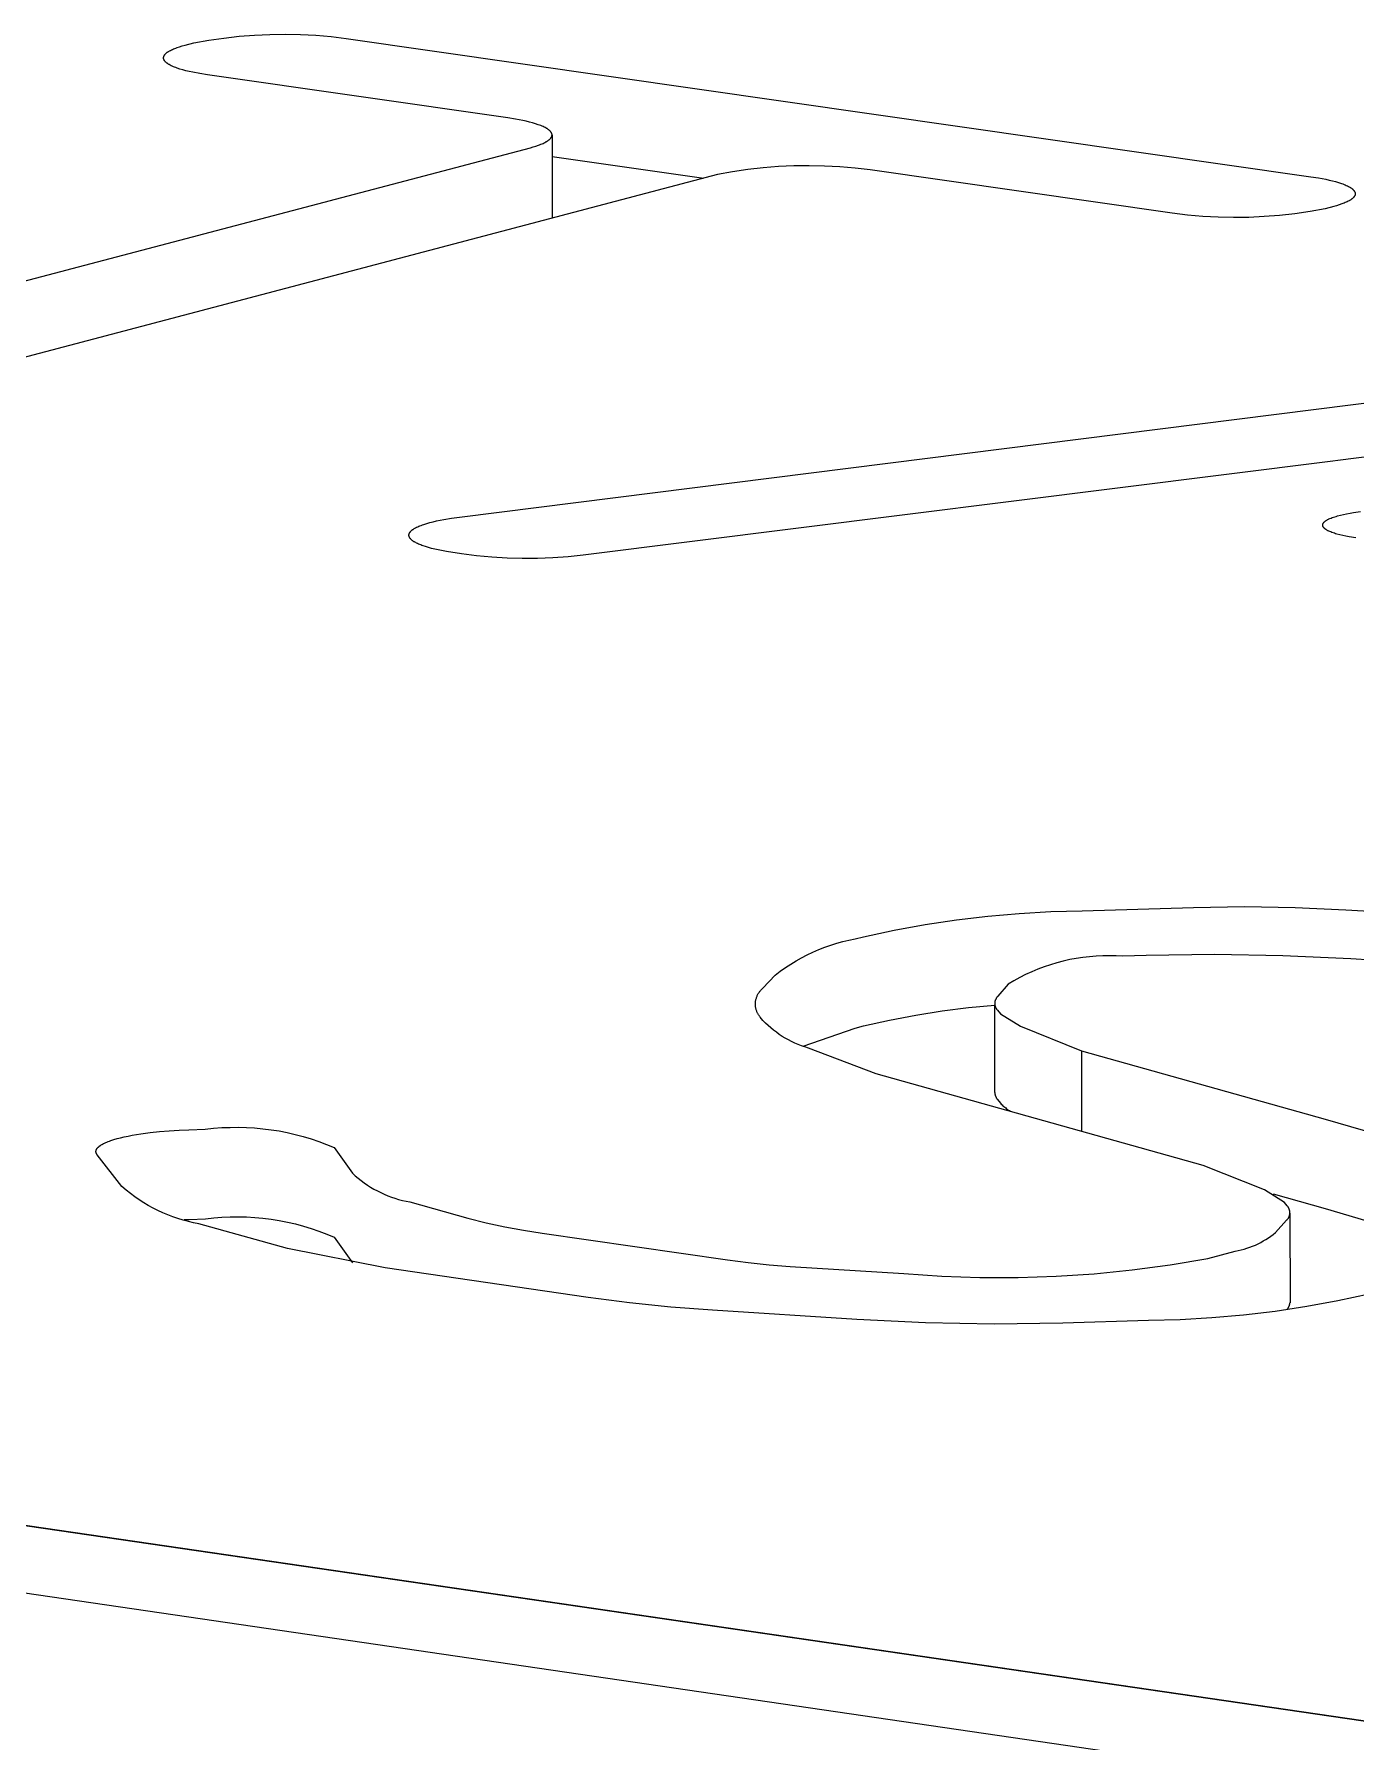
# Model space of a CAD drawing. Header units: millimetres. Extents: x -1283 to 2747, y -259 to 2557.
# Drawn here: x -93.41 to -80.45, y 893.06 to 909.8 of the extents above; entities that cross this region are included whole.
import ezdxf

# ---------------------------------------------------------------- set-up
doc = ezdxf.new("R2010")
doc.units = ezdxf.units.MM
doc.header["$MEASUREMENT"] = 0
doc.layers.add('Utwórz2D linie widoczne', color=7, linetype='Continuous', true_color=0x000000)

msp = doc.modelspace()

# ---------------------------------------------------------------- linework, layer by layer
at = {"layer": 'Utwórz2D linie widoczne'}
for p, q in [((-92.07, 909.639), (-92.061, 909.644)), ((-92.061, 909.644), (-92.051, 909.648)), ((-92.051, 909.648), (-92.04, 909.653)), ((-92.04, 909.653), (-92.029, 909.657)), ((-92.029, 909.657), (-92.018, 909.662)), ((-92.018, 909.662), (-92.006, 909.666)), ((-92.006, 909.666), (-91.981, 909.674)), ((-91.981, 909.674), (-91.955, 909.682)), ((-91.955, 909.682), (-91.928, 909.69)), ((-91.928, 909.69), (-91.843, 909.712)), ((-91.843, 909.712), (-91.695, 909.739)), ((-91.695, 909.739), (-91.546, 909.76)), ((-91.546, 909.76), (-91.397, 909.777)), ((-91.397, 909.777), (-91.247, 909.789)), ((-91.247, 909.789), (-91.097, 909.796)), ((-91.097, 909.796), (-90.947, 909.798)), ((-90.947, 909.798), (-90.797, 909.795)), ((-90.797, 909.795), (-90.647, 909.787)), ((-90.647, 909.787), (-90.497, 909.774)), ((-90.497, 909.774), (-90.348, 909.757)), ((-90.348, 909.757), (-80.893, 908.4)), ((-92.139, 909.567), (-92.138, 909.569)), ((-92.139, 909.566), (-92.139, 909.567)), ((-92.139, 909.565), (-92.139, 909.566)), ((-92.139, 909.563), (-92.139, 909.565)), ((-92.138, 909.562), (-92.139, 909.563)), ((-92.138, 909.574), (-92.137, 909.575)), ((-92.138, 909.573), (-92.138, 909.574)), ((-92.138, 909.571), (-92.138, 909.573)), ((-92.138, 909.57), (-92.138, 909.571)), ((-92.138, 909.569), (-92.138, 909.57)), ((-92.138, 909.561), (-92.138, 909.562)), ((-92.138, 909.559), (-92.138, 909.561)), ((-92.138, 909.558), (-92.138, 909.559)), ((-92.138, 909.557), (-92.138, 909.558)), ((-92.137, 909.555), (-92.138, 909.557)), ((-92.137, 909.578), (-92.136, 909.579)), ((-92.137, 909.577), (-92.137, 909.578)), ((-92.137, 909.575), (-92.137, 909.577)), ((-92.137, 909.554), (-92.137, 909.555)), ((-92.137, 909.553), (-92.137, 909.554)), ((-92.136, 909.551), (-92.137, 909.553)), ((-92.136, 909.581), (-92.135, 909.582)), ((-92.136, 909.579), (-92.136, 909.581)), ((-92.136, 909.55), (-92.136, 909.551)), ((-92.135, 909.549), (-92.136, 909.55)), ((-92.135, 909.583), (-92.134, 909.585)), ((-92.135, 909.582), (-92.135, 909.583)), ((-92.134, 909.547), (-92.135, 909.549)), ((-92.134, 909.585), (-92.133, 909.586)), ((-92.134, 909.546), (-92.134, 909.547)), ((-92.133, 909.545), (-92.134, 909.546)), ((-92.133, 909.587), (-92.132, 909.589)), ((-92.133, 909.586), (-92.133, 909.587)), ((-92.132, 909.543), (-92.133, 909.545)), ((-92.132, 909.589), (-92.131, 909.59)), ((-92.132, 909.542), (-92.132, 909.543)), ((-92.131, 909.541), (-92.132, 909.542)), ((-92.131, 909.59), (-92.13, 909.591)), ((-92.13, 909.539), (-92.131, 909.541)), ((-92.13, 909.593), (-92.129, 909.594)), ((-92.13, 909.591), (-92.13, 909.593)), ((-92.129, 909.538), (-92.13, 909.539)), ((-92.129, 909.594), (-92.128, 909.595)), ((-92.128, 909.537), (-92.129, 909.538)), ((-92.128, 909.595), (-92.127, 909.597)), ((-92.127, 909.535), (-92.128, 909.537)), ((-92.127, 909.597), (-92.126, 909.598)), ((-92.126, 909.534), (-92.127, 909.535)), ((-92.126, 909.598), (-92.125, 909.599)), ((-92.125, 909.533), (-92.126, 909.534)), ((-92.125, 909.599), (-92.124, 909.6)), ((-92.124, 909.531), (-92.125, 909.533)), ((-92.124, 909.6), (-92.122, 909.602)), ((-92.123, 909.53), (-92.124, 909.531)), ((-92.122, 909.529), (-92.123, 909.53)), ((-92.122, 909.602), (-92.121, 909.603)), ((-92.12, 909.527), (-92.122, 909.529)), ((-92.121, 909.603), (-92.12, 909.604)), ((-92.12, 909.604), (-92.117, 909.607)), ((-92.118, 909.525), (-92.12, 909.527)), ((-92.115, 909.522), (-92.118, 909.525)), ((-92.117, 909.607), (-92.115, 909.609)), ((-92.115, 909.609), (-92.112, 909.612)), ((-92.112, 909.519), (-92.115, 909.522)), ((-92.112, 909.612), (-92.109, 909.614)), ((-92.109, 909.517), (-92.112, 909.519)), ((-92.109, 909.614), (-92.105, 909.617)), ((-92.106, 909.514), (-92.109, 909.517)), ((-92.102, 909.512), (-92.106, 909.514)), ((-92.105, 909.617), (-92.102, 909.62)), ((-92.102, 909.62), (-92.099, 909.622)), ((-92.098, 909.509), (-92.102, 909.512)), ((-92.099, 909.622), (-92.095, 909.624)), ((-92.095, 909.506), (-92.098, 909.509)), ((-92.095, 909.624), (-92.091, 909.627)), ((-92.091, 909.504), (-92.095, 909.506)), ((-92.091, 909.627), (-92.087, 909.629)), ((-92.086, 909.501), (-92.091, 909.504)), ((-92.087, 909.629), (-92.083, 909.632)), ((-92.082, 909.499), (-92.086, 909.501)), ((-92.083, 909.632), (-92.079, 909.634)), ((-92.073, 909.494), (-92.082, 909.499)), ((-92.079, 909.634), (-92.07, 909.639)), ((-92.063, 909.489), (-92.073, 909.494)), ((-92.053, 909.484), (-92.063, 909.489)), ((-92.042, 909.479), (-92.053, 909.484)), ((-92.03, 909.474), (-92.042, 909.479)), ((-92.018, 909.47), (-92.03, 909.474)), ((-92.005, 909.465), (-92.018, 909.47)), ((-91.978, 909.456), (-92.005, 909.465)), ((-91.95, 909.448), (-91.978, 909.456)), ((-91.919, 909.439), (-91.95, 909.448)), ((-91.887, 909.432), (-91.919, 909.439)), ((-91.853, 909.424), (-91.887, 909.432)), ((-91.782, 909.411), (-91.853, 909.424)), ((-91.707, 909.399), (-91.782, 909.411)), ((-88.763, 908.977), (-91.707, 909.399)), ((-88.689, 908.965), (-88.763, 908.977)), ((-88.618, 908.951), (-88.689, 908.965)), ((-88.584, 908.944), (-88.618, 908.951)), ((-88.552, 908.936), (-88.584, 908.944)), ((-88.521, 908.928), (-88.552, 908.936)), ((-88.492, 908.919), (-88.521, 908.928)), ((-88.465, 908.91), (-88.492, 908.919)), ((-88.452, 908.906), (-88.465, 908.91)), ((-88.44, 908.901), (-88.452, 908.906)), ((-88.428, 908.896), (-88.44, 908.901)), ((-88.417, 908.892), (-88.428, 908.896)), ((-88.407, 908.887), (-88.417, 908.892)), ((-88.397, 908.882), (-88.407, 908.887)), ((-88.388, 908.877), (-88.397, 908.882)), ((-88.384, 908.874), (-88.388, 908.877)), ((-88.38, 908.872), (-88.384, 908.874)), ((-88.376, 908.869), (-88.38, 908.872)), ((-88.372, 908.866), (-88.376, 908.869)), ((-88.368, 908.864), (-88.372, 908.866)), ((-88.365, 908.861), (-88.368, 908.864)), ((-88.361, 908.859), (-88.365, 908.861)), ((-88.358, 908.856), (-88.361, 908.859)), ((-88.355, 908.853), (-88.358, 908.856)), ((-88.352, 908.851), (-88.355, 908.853)), ((-88.35, 908.848), (-88.352, 908.851)), ((-88.348, 908.847), (-88.35, 908.848)), ((-88.347, 908.846), (-88.348, 908.847)), ((-88.346, 908.844), (-88.347, 908.846)), ((-88.345, 908.843), (-88.346, 908.844)), ((-88.344, 908.842), (-88.345, 908.843)), ((-88.343, 908.84), (-88.344, 908.842)), ((-88.342, 908.839), (-88.343, 908.84)), ((-88.341, 908.838), (-88.342, 908.839)), ((-88.34, 908.836), (-88.341, 908.838)), ((-88.339, 908.835), (-88.34, 908.836)), ((-88.338, 908.834), (-88.339, 908.835)), ((-88.337, 908.832), (-88.338, 908.834)), ((-88.337, 908.831), (-88.337, 908.832)), ((-88.336, 908.829), (-88.337, 908.831)), ((-88.335, 908.828), (-88.336, 908.829)), ((-88.335, 908.827), (-88.335, 908.828)), ((-88.334, 908.825), (-88.335, 908.827)), ((-88.334, 908.824), (-88.334, 908.825)), ((-88.333, 908.823), (-88.334, 908.824)), ((-88.333, 908.821), (-88.333, 908.823)), ((-88.333, 908.82), (-88.333, 908.821)), ((-88.332, 908.819), (-88.333, 908.82)), ((-88.332, 908.817), (-88.332, 908.819)), ((-88.332, 908.816), (-88.332, 908.817)), ((-88.331, 908.815), (-88.332, 908.816)), ((-88.331, 908.813), (-88.331, 908.815)), ((-88.331, 908.812), (-88.331, 908.813)), ((-88.331, 908.811), (-88.331, 908.812)), ((-88.331, 908.809), (-88.331, 908.811)), ((-88.331, 908.808), (-88.331, 908.809)), ((-88.331, 908.808), (-88.33, 907.995)), ((-88.331, 908.807), (-88.331, 908.808)), ((-88.331, 908.805), (-88.331, 908.807)), ((-97.924, 906.214), (-88.542, 908.685)), ((-88.542, 908.685), (-88.514, 908.693)), ((-88.514, 908.693), (-88.488, 908.701)), ((-88.488, 908.701), (-88.463, 908.709)), ((-88.463, 908.709), (-88.452, 908.714)), ((-88.452, 908.714), (-88.44, 908.718)), ((-88.44, 908.718), (-88.429, 908.722)), ((-88.429, 908.722), (-88.419, 908.727)), ((-88.419, 908.727), (-88.409, 908.732)), ((-88.409, 908.732), (-88.4, 908.736)), ((-88.4, 908.736), (-88.391, 908.741)), ((-88.391, 908.741), (-88.387, 908.744)), ((-88.387, 908.744), (-88.382, 908.746)), ((-88.382, 908.746), (-88.379, 908.748)), ((-88.379, 908.748), (-88.375, 908.751)), ((-88.375, 908.751), (-88.371, 908.753)), ((-88.371, 908.753), (-88.368, 908.756)), ((-88.368, 908.756), (-88.364, 908.758)), ((-88.364, 908.758), (-88.361, 908.761)), ((-88.361, 908.761), (-88.358, 908.763)), ((-88.358, 908.763), (-88.355, 908.766)), ((-88.355, 908.766), (-88.352, 908.768)), ((-88.352, 908.768), (-88.35, 908.771)), ((-88.35, 908.771), (-88.348, 908.772)), ((-88.348, 908.772), (-88.347, 908.774)), ((-88.347, 908.774), (-88.346, 908.775)), ((-88.346, 908.775), (-88.345, 908.776)), ((-88.345, 908.776), (-88.344, 908.778)), ((-88.344, 908.778), (-88.343, 908.779)), ((-88.343, 908.779), (-88.342, 908.78)), ((-88.342, 908.78), (-88.341, 908.781)), ((-88.341, 908.781), (-88.34, 908.783)), ((-88.34, 908.783), (-88.339, 908.784)), ((-88.339, 908.784), (-88.338, 908.785)), ((-88.338, 908.787), (-88.337, 908.788)), ((-88.338, 908.785), (-88.338, 908.787)), ((-88.337, 908.788), (-88.336, 908.789)), ((-88.336, 908.791), (-88.335, 908.792)), ((-88.336, 908.789), (-88.336, 908.791)), ((-88.335, 908.792), (-88.334, 908.793)), ((-88.334, 908.795), (-88.333, 908.796)), ((-88.334, 908.793), (-88.334, 908.795)), ((-88.333, 908.799), (-88.332, 908.8)), ((-88.333, 908.797), (-88.333, 908.799)), ((-88.333, 908.796), (-88.333, 908.797)), ((-88.332, 908.804), (-88.331, 908.805)), ((-88.332, 908.803), (-88.332, 908.804)), ((-88.332, 908.801), (-88.332, 908.803)), ((-88.332, 908.8), (-88.332, 908.801)), ((-88.331, 908.6), (-86.843, 908.387)), ((-86.262, 908.487), (-86.412, 908.471)), ((-86.112, 908.499), (-86.262, 908.487)), ((-85.962, 908.506), (-86.112, 908.499)), ((-85.812, 908.508), (-85.962, 908.506)), ((-85.661, 908.505), (-85.812, 908.508)), ((-85.511, 908.497), (-85.661, 908.505)), ((-85.361, 908.485), (-85.511, 908.497)), ((-85.212, 908.467), (-85.361, 908.485)), ((-86.709, 908.422), (-96.088, 905.949)), ((-86.561, 908.449), (-86.709, 908.422)), ((-86.412, 908.471), (-86.561, 908.449)), ((-82.251, 908.042), (-85.212, 908.467)), ((-80.893, 908.4), (-80.818, 908.389)), ((-80.818, 908.389), (-80.747, 908.375)), ((-80.747, 908.375), (-80.713, 908.368)), ((-80.713, 908.368), (-80.68, 908.36)), ((-80.68, 908.36), (-80.65, 908.352)), ((-80.65, 908.352), (-80.621, 908.343)), ((-80.621, 908.343), (-80.593, 908.334)), ((-80.593, 908.334), (-80.581, 908.33)), ((-80.581, 908.33), (-80.568, 908.325)), ((-80.568, 908.325), (-80.557, 908.32)), ((-80.557, 908.32), (-80.546, 908.315)), ((-80.546, 908.315), (-80.535, 908.31)), ((-80.535, 908.31), (-80.525, 908.305)), ((-80.525, 908.305), (-80.516, 908.3)), ((-80.578, 908.137), (-80.59, 908.133)), ((-80.567, 908.141), (-80.578, 908.137)), ((-80.556, 908.146), (-80.567, 908.141)), ((-80.546, 908.15), (-80.556, 908.146)), ((-80.536, 908.155), (-80.546, 908.15)), ((-80.526, 908.16), (-80.536, 908.155)), ((-80.518, 908.165), (-80.526, 908.16)), ((-80.513, 908.167), (-80.518, 908.165)), ((-80.516, 908.3), (-80.512, 908.298)), ((-80.509, 908.169), (-80.513, 908.167)), ((-80.512, 908.298), (-80.508, 908.295)), ((-80.505, 908.172), (-80.509, 908.169)), ((-80.508, 908.295), (-80.504, 908.293)), ((-80.502, 908.174), (-80.505, 908.172)), ((-80.504, 908.293), (-80.5, 908.29)), ((-80.498, 908.177), (-80.502, 908.174)), ((-80.5, 908.29), (-80.496, 908.288)), ((-80.494, 908.179), (-80.498, 908.177)), ((-80.496, 908.288), (-80.492, 908.285)), ((-80.491, 908.182), (-80.494, 908.179)), ((-80.492, 908.285), (-80.489, 908.282)), ((-80.488, 908.184), (-80.491, 908.182)), ((-80.489, 908.282), (-80.486, 908.28)), ((-80.485, 908.187), (-80.488, 908.184)), ((-80.486, 908.28), (-80.483, 908.277)), ((-80.482, 908.189), (-80.485, 908.187)), ((-80.483, 908.277), (-80.48, 908.274)), ((-80.479, 908.192), (-80.482, 908.189)), ((-80.48, 908.274), (-80.477, 908.272)), ((-80.477, 908.195), (-80.479, 908.192)), ((-80.477, 908.272), (-80.476, 908.27)), ((-80.476, 908.196), (-80.477, 908.195)), ((-80.476, 908.27), (-80.475, 908.269)), ((-80.474, 908.197), (-80.476, 908.196)), ((-80.475, 908.269), (-80.474, 908.268)), ((-80.474, 908.268), (-80.473, 908.266)), ((-80.473, 908.198), (-80.474, 908.197)), ((-80.473, 908.266), (-80.471, 908.265)), ((-80.472, 908.2), (-80.473, 908.198)), ((-80.471, 908.201), (-80.472, 908.2)), ((-80.471, 908.265), (-80.47, 908.264)), ((-80.47, 908.202), (-80.471, 908.201)), ((-80.47, 908.264), (-80.469, 908.262)), ((-80.469, 908.204), (-80.47, 908.202)), ((-80.469, 908.262), (-80.468, 908.261)), ((-80.468, 908.205), (-80.469, 908.204)), ((-80.468, 908.261), (-80.468, 908.26)), ((-80.468, 908.26), (-80.467, 908.258)), ((-80.467, 908.206), (-80.468, 908.205)), ((-80.467, 908.258), (-80.466, 908.257)), ((-80.466, 908.208), (-80.467, 908.206)), ((-80.466, 908.257), (-80.465, 908.256)), ((-80.465, 908.21), (-80.466, 908.209)), ((-80.466, 908.209), (-80.466, 908.208)), ((-80.465, 908.256), (-80.464, 908.254)), ((-80.464, 908.212), (-80.465, 908.21)), ((-80.464, 908.254), (-80.464, 908.253)), ((-80.464, 908.253), (-80.463, 908.252)), ((-80.463, 908.214), (-80.464, 908.213)), ((-80.464, 908.213), (-80.464, 908.212)), ((-80.463, 908.252), (-80.462, 908.25)), ((-80.462, 908.216), (-80.463, 908.214)), ((-80.462, 908.25), (-80.462, 908.249)), ((-80.462, 908.249), (-80.461, 908.248)), ((-80.461, 908.218), (-80.462, 908.217)), ((-80.462, 908.217), (-80.462, 908.216)), ((-80.461, 908.248), (-80.461, 908.246)), ((-80.461, 908.246), (-80.46, 908.245)), ((-80.46, 908.221), (-80.461, 908.22)), ((-80.461, 908.22), (-80.461, 908.218)), ((-80.46, 908.245), (-80.46, 908.244)), ((-80.46, 908.244), (-80.46, 908.242)), ((-80.46, 908.242), (-80.459, 908.241)), ((-80.459, 908.225), (-80.46, 908.224)), ((-80.46, 908.224), (-80.46, 908.222)), ((-80.46, 908.222), (-80.46, 908.221)), ((-80.459, 908.241), (-80.459, 908.24)), ((-80.459, 908.24), (-80.459, 908.238)), ((-80.459, 908.238), (-80.459, 908.237)), ((-80.459, 908.237), (-80.459, 908.236)), ((-80.459, 908.236), (-80.459, 908.234)), ((-80.459, 908.234), (-80.459, 908.233)), ((-80.459, 908.233), (-80.459, 908.232)), ((-80.459, 908.232), (-80.459, 908.23)), ((-80.459, 908.23), (-80.459, 908.229)), ((-80.459, 908.229), (-80.459, 908.228)), ((-80.459, 908.228), (-80.459, 908.226)), ((-80.459, 908.226), (-80.459, 908.225)), ((-82.101, 908.024), (-82.251, 908.042)), ((-81.951, 908.011), (-82.101, 908.024)), ((-81.801, 908.003), (-81.951, 908.011)), ((-81.65, 908), (-81.801, 908.003)), ((-81.5, 908.002), (-81.65, 908)), ((-81.35, 908.009), (-81.5, 908.002)), ((-81.2, 908.021), (-81.35, 908.009)), ((-81.05, 908.038), (-81.2, 908.021)), ((-80.901, 908.06), (-81.05, 908.038)), ((-80.753, 908.086), (-80.901, 908.06)), ((-80.668, 908.109), (-80.753, 908.086)), ((-80.641, 908.116), (-80.668, 908.109)), ((-80.615, 908.124), (-80.641, 908.116)), ((-80.59, 908.133), (-80.615, 908.124)), ((-177.156, 907.395), (89.502, 868.446)), ((90.257, 868.338), (-177.15, 907.396)), ((-180.82, 907.279), (90.947, 867.553)), ((-89.237, 905.063), (-73.018, 907.105)), ((-75.524, 906.261), (-80.628, 905.619)), ((-80.679, 905.612), (-88.026, 904.691)), ((-80.628, 905.619), (-80.679, 905.612)), ((-89.677, 904.953), (-89.668, 904.958)), ((-89.668, 904.958), (-89.658, 904.963)), ((-89.658, 904.963), (-89.647, 904.968)), ((-89.647, 904.968), (-89.636, 904.973)), ((-89.636, 904.973), (-89.625, 904.978)), ((-89.625, 904.978), (-89.613, 904.982)), ((-89.613, 904.982), (-89.6, 904.987)), ((-89.6, 904.987), (-89.586, 904.992)), ((-89.586, 904.992), (-89.558, 905.001)), ((-89.558, 905.001), (-89.528, 905.009)), ((-89.528, 905.009), (-89.496, 905.017)), ((-89.496, 905.017), (-89.462, 905.025)), ((-89.462, 905.025), (-89.427, 905.033)), ((-89.427, 905.033), (-89.391, 905.04)), ((-89.391, 905.04), (-89.315, 905.052)), ((-89.315, 905.052), (-89.237, 905.063)), ((-80.777, 904.989), (-80.776, 904.99)), ((-80.777, 904.987), (-80.777, 904.989)), ((-80.777, 904.986), (-80.777, 904.987)), ((-80.777, 904.985), (-80.777, 904.986)), ((-80.777, 904.984), (-80.777, 904.985)), ((-80.777, 904.982), (-80.777, 904.984)), ((-80.777, 904.981), (-80.777, 904.982)), ((-80.776, 904.98), (-80.777, 904.981)), ((-80.776, 904.993), (-80.775, 904.994)), ((-80.776, 904.991), (-80.776, 904.993)), ((-80.776, 904.99), (-80.776, 904.991)), ((-80.776, 904.978), (-80.776, 904.98)), ((-80.776, 904.977), (-80.776, 904.978)), ((-80.776, 904.976), (-80.776, 904.977)), ((-80.775, 904.975), (-80.776, 904.976)), ((-80.775, 904.996), (-80.774, 904.998)), ((-80.775, 904.995), (-80.775, 904.996)), ((-80.775, 904.994), (-80.775, 904.995)), ((-80.775, 904.973), (-80.775, 904.975)), ((-80.774, 904.972), (-80.775, 904.973)), ((-80.774, 904.998), (-80.773, 904.999)), ((-80.774, 904.971), (-80.774, 904.972)), ((-80.773, 904.969), (-80.774, 904.971)), ((-80.773, 905), (-80.772, 905.002)), ((-80.773, 904.999), (-80.773, 905)), ((-80.772, 904.968), (-80.773, 904.969)), ((-80.772, 905.002), (-80.771, 905.003)), ((-80.772, 904.967), (-80.772, 904.968)), ((-80.771, 904.966), (-80.772, 904.967)), ((-80.771, 905.004), (-80.77, 905.005)), ((-80.771, 905.003), (-80.771, 905.004)), ((-80.77, 904.964), (-80.771, 904.966)), ((-80.77, 905.005), (-80.769, 905.007)), ((-80.769, 904.963), (-80.77, 904.964)), ((-80.769, 905.007), (-80.768, 905.008)), ((-80.768, 904.962), (-80.769, 904.963)), ((-80.768, 905.008), (-80.767, 905.009)), ((-80.767, 904.961), (-80.768, 904.962)), ((-80.767, 905.009), (-80.766, 905.01)), ((-80.766, 904.959), (-80.767, 904.961)), ((-80.766, 905.01), (-80.765, 905.012)), ((-80.765, 904.958), (-80.766, 904.959)), ((-80.765, 905.012), (-80.764, 905.013)), ((-80.764, 904.957), (-80.765, 904.958)), ((-80.764, 905.013), (-80.762, 905.014)), ((-80.763, 904.956), (-80.764, 904.957)), ((-80.762, 904.954), (-80.763, 904.956)), ((-80.762, 905.014), (-80.761, 905.016)), ((-80.761, 905.016), (-80.76, 905.017)), ((-80.76, 905.017), (-80.758, 905.018)), ((-80.758, 905.018), (-80.757, 905.019)), ((-80.757, 905.019), (-80.756, 905.021)), ((-80.756, 905.021), (-80.752, 905.023)), ((-80.752, 905.023), (-80.749, 905.025)), ((-80.749, 905.025), (-80.746, 905.028)), ((-80.746, 905.028), (-80.742, 905.03)), ((-80.742, 905.03), (-80.738, 905.033)), ((-80.738, 905.033), (-80.734, 905.035)), ((-80.734, 905.035), (-80.73, 905.038)), ((-80.73, 905.038), (-80.725, 905.04)), ((-80.725, 905.04), (-80.721, 905.042)), ((-80.721, 905.042), (-80.716, 905.045)), ((-80.716, 905.045), (-80.706, 905.049)), ((-80.706, 905.049), (-80.695, 905.054)), ((-80.695, 905.054), (-80.684, 905.058)), ((-80.684, 905.058), (-80.672, 905.062)), ((-80.672, 905.062), (-80.659, 905.066)), ((-80.659, 905.066), (-80.646, 905.07)), ((-80.646, 905.07), (-80.632, 905.074)), ((-80.632, 905.074), (-80.604, 905.082)), ((-80.604, 905.082), (-80.574, 905.089)), ((-80.574, 905.089), (-80.542, 905.096)), ((-80.542, 905.096), (-80.509, 905.102)), ((-80.509, 905.102), (-80.476, 905.107)), ((-80.476, 905.107), (-80.407, 905.117)), ((-89.733, 904.892), (-89.732, 904.893)), ((-89.733, 904.891), (-89.733, 904.892)), ((-89.733, 904.889), (-89.733, 904.891)), ((-89.733, 904.888), (-89.733, 904.889)), ((-89.733, 904.887), (-89.733, 904.888)), ((-89.733, 904.885), (-89.733, 904.887)), ((-89.733, 904.884), (-89.733, 904.885)), ((-89.733, 904.883), (-89.733, 904.884)), ((-89.733, 904.881), (-89.733, 904.883)), ((-89.733, 904.88), (-89.733, 904.881)), ((-89.732, 904.879), (-89.733, 904.88)), ((-89.732, 904.896), (-89.731, 904.897)), ((-89.732, 904.895), (-89.732, 904.896)), ((-89.732, 904.893), (-89.732, 904.895)), ((-89.732, 904.877), (-89.732, 904.879)), ((-89.732, 904.876), (-89.732, 904.877)), ((-89.732, 904.875), (-89.732, 904.876)), ((-89.731, 904.873), (-89.732, 904.875)), ((-89.731, 904.9), (-89.73, 904.901)), ((-89.731, 904.899), (-89.731, 904.9)), ((-89.731, 904.897), (-89.731, 904.899)), ((-89.731, 904.872), (-89.731, 904.873)), ((-89.73, 904.871), (-89.731, 904.872)), ((-89.73, 904.901), (-89.729, 904.903)), ((-89.73, 904.869), (-89.73, 904.871)), ((-89.729, 904.868), (-89.73, 904.869)), ((-89.729, 904.904), (-89.728, 904.905)), ((-89.729, 904.903), (-89.729, 904.904)), ((-89.729, 904.867), (-89.729, 904.868)), ((-89.728, 904.865), (-89.729, 904.867)), ((-89.728, 904.907), (-89.727, 904.908)), ((-89.728, 904.905), (-89.728, 904.907)), ((-89.727, 904.864), (-89.728, 904.865)), ((-89.727, 904.908), (-89.726, 904.909)), ((-89.727, 904.863), (-89.727, 904.864)), ((-89.726, 904.861), (-89.727, 904.863)), ((-89.726, 904.909), (-89.725, 904.911)), ((-89.725, 904.86), (-89.726, 904.861)), ((-89.725, 904.912), (-89.724, 904.913)), ((-89.725, 904.911), (-89.725, 904.912)), ((-89.724, 904.859), (-89.725, 904.86)), ((-89.724, 904.913), (-89.723, 904.915)), ((-89.723, 904.858), (-89.724, 904.859)), ((-89.723, 904.915), (-89.722, 904.916)), ((-89.723, 904.856), (-89.723, 904.858)), ((-89.722, 904.855), (-89.723, 904.856)), ((-89.722, 904.916), (-89.721, 904.917)), ((-89.721, 904.854), (-89.722, 904.855)), ((-89.721, 904.917), (-89.72, 904.919)), ((-89.72, 904.852), (-89.721, 904.854)), ((-89.72, 904.919), (-89.719, 904.92)), ((-89.719, 904.851), (-89.72, 904.852)), ((-89.719, 904.92), (-89.717, 904.921)), ((-89.717, 904.85), (-89.719, 904.851)), ((-89.717, 904.921), (-89.716, 904.923)), ((-89.716, 904.849), (-89.717, 904.85)), ((-89.716, 904.923), (-89.715, 904.924)), ((-89.715, 904.847), (-89.716, 904.849)), ((-89.715, 904.924), (-89.712, 904.927)), ((-89.713, 904.845), (-89.715, 904.847)), ((-89.71, 904.842), (-89.713, 904.845)), ((-89.712, 904.927), (-89.71, 904.929)), ((-89.71, 904.929), (-89.707, 904.932)), ((-89.707, 904.84), (-89.71, 904.842)), ((-89.707, 904.932), (-89.703, 904.935)), ((-89.704, 904.837), (-89.707, 904.84)), ((-89.701, 904.835), (-89.704, 904.837)), ((-89.703, 904.935), (-89.7, 904.937)), ((-89.698, 904.832), (-89.701, 904.835)), ((-89.7, 904.937), (-89.697, 904.94)), ((-89.694, 904.83), (-89.698, 904.832)), ((-89.697, 904.94), (-89.693, 904.942)), ((-89.691, 904.827), (-89.694, 904.83)), ((-89.693, 904.942), (-89.689, 904.945)), ((-89.687, 904.825), (-89.691, 904.827)), ((-89.689, 904.945), (-89.685, 904.948)), ((-89.684, 904.822), (-89.687, 904.825)), ((-89.685, 904.948), (-89.681, 904.95)), ((-89.68, 904.82), (-89.684, 904.822)), ((-89.681, 904.95), (-89.677, 904.953)), ((-89.676, 904.818), (-89.68, 904.82)), ((-89.667, 904.813), (-89.676, 904.818)), ((-89.658, 904.808), (-89.667, 904.813)), ((-89.648, 904.804), (-89.658, 904.808)), ((-89.639, 904.799), (-89.648, 904.804)), ((-89.628, 904.795), (-89.639, 904.799)), ((-89.617, 904.791), (-89.628, 904.795)), ((-89.606, 904.786), (-89.617, 904.791)), ((-80.76, 904.953), (-80.762, 904.954)), ((-80.759, 904.952), (-80.76, 904.953)), ((-80.758, 904.951), (-80.759, 904.952)), ((-80.756, 904.949), (-80.758, 904.951)), ((-80.755, 904.948), (-80.756, 904.949)), ((-80.753, 904.947), (-80.755, 904.948)), ((-80.75, 904.944), (-80.753, 904.947)), ((-80.747, 904.942), (-80.75, 904.944)), ((-80.743, 904.94), (-80.747, 904.942)), ((-80.739, 904.937), (-80.743, 904.94)), ((-80.735, 904.935), (-80.739, 904.937)), ((-80.731, 904.933), (-80.735, 904.935)), ((-80.727, 904.93), (-80.731, 904.933)), ((-80.722, 904.928), (-80.727, 904.93)), ((-80.718, 904.926), (-80.722, 904.928)), ((-80.708, 904.921), (-80.718, 904.926)), ((-80.697, 904.917), (-80.708, 904.921)), ((-80.686, 904.912), (-80.697, 904.917)), ((-80.675, 904.908), (-80.686, 904.912)), ((-80.662, 904.904), (-80.675, 904.908)), ((-80.65, 904.9), (-80.662, 904.904)), ((-80.637, 904.896), (-80.65, 904.9)), ((-80.609, 904.889), (-80.637, 904.896)), ((-80.58, 904.882), (-80.609, 904.889)), ((-80.549, 904.875), (-80.58, 904.882)), ((-80.517, 904.869), (-80.549, 904.875)), ((-80.452, 904.859), (-80.517, 904.869)), ((-89.594, 904.782), (-89.606, 904.786)), ((-89.57, 904.774), (-89.594, 904.782)), ((-89.513, 904.756), (-89.57, 904.774)), ((-89.366, 904.727), (-89.513, 904.756)), ((-89.218, 904.703), (-89.366, 904.727)), ((-89.07, 904.683), (-89.218, 904.703)), ((-88.921, 904.669), (-89.07, 904.683)), ((-88.772, 904.66), (-88.921, 904.669)), ((-88.622, 904.656), (-88.772, 904.66)), ((-88.473, 904.657), (-88.622, 904.656)), ((-88.323, 904.663), (-88.473, 904.657)), ((-88.174, 904.675), (-88.323, 904.663)), ((-88.026, 904.691), (-88.174, 904.675)), ((-84.672, 901.069), (-84.366, 901.114)), ((-84.366, 901.114), (-84.059, 901.151)), ((-84.059, 901.151), (-83.752, 901.178)), ((-83.752, 901.178), (-83.443, 901.196)), ((-83.443, 901.196), (-83.134, 901.204)), ((-83.134, 901.204), (-82.042, 901.237)), ((-82.042, 901.237), (-81.545, 901.244)), ((-81.545, 901.244), (-81.048, 901.237)), ((-81.048, 901.237), (-80.551, 901.214)), ((-80.551, 901.214), (-78.722, 901.098)), ((-85.359, 900.928), (-85.278, 900.949)), ((-85.278, 900.949), (-84.976, 901.014)), ((-84.976, 901.014), (-84.672, 901.069)), ((-85.884, 900.743), (-85.829, 900.772)), ((-85.829, 900.772), (-85.773, 900.798)), ((-85.773, 900.798), (-85.716, 900.823)), ((-85.716, 900.823), (-85.658, 900.846)), ((-85.658, 900.846), (-85.599, 900.866)), ((-85.599, 900.866), (-85.54, 900.885)), ((-85.54, 900.885), (-85.48, 900.901)), ((-85.48, 900.901), (-85.42, 900.916)), ((-85.42, 900.916), (-85.359, 900.928)), ((-81.837, 900.774), (-82.507, 900.764)), ((-81.168, 900.763), (-81.837, 900.774)), ((-86.143, 900.573), (-86.094, 900.61)), ((-86.094, 900.61), (-86.043, 900.646)), ((-86.043, 900.646), (-85.991, 900.68)), ((-85.991, 900.68), (-85.938, 900.713)), ((-85.938, 900.713), (-85.884, 900.743)), ((-83.629, 900.605), (-83.689, 900.578)), ((-83.569, 900.63), (-83.629, 900.605)), ((-83.508, 900.653), (-83.569, 900.63)), ((-83.446, 900.674), (-83.508, 900.653)), ((-83.383, 900.693), (-83.446, 900.674)), ((-83.32, 900.709), (-83.383, 900.693)), ((-83.257, 900.724), (-83.32, 900.709)), ((-83.192, 900.736), (-83.257, 900.724)), ((-83.128, 900.746), (-83.192, 900.736)), ((-83.063, 900.753), (-83.128, 900.746)), ((-82.998, 900.758), (-83.063, 900.753)), ((-82.933, 900.761), (-82.998, 900.758)), ((-82.868, 900.762), (-82.933, 900.761)), ((-82.802, 900.761), (-82.868, 900.762)), ((-82.737, 900.757), (-82.802, 900.761)), ((-82.507, 900.764), (-82.737, 900.757)), ((-80.5, 900.732), (-81.168, 900.763)), ((-79.962, 900.697), (-80.5, 900.732)), ((-86.275, 900.434), (-86.27, 900.438)), ((-86.27, 900.438), (-86.265, 900.443)), ((-86.265, 900.443), (-86.143, 900.573)), ((-83.86, 900.484), (-83.961, 900.365)), ((-83.804, 900.518), (-83.86, 900.484)), ((-83.747, 900.549), (-83.804, 900.518)), ((-83.689, 900.578), (-83.747, 900.549)), ((-86.337, 900.3), (-86.336, 900.307)), ((-86.337, 900.293), (-86.337, 900.3)), ((-86.337, 900.286), (-86.337, 900.293)), ((-86.337, 900.28), (-86.337, 900.286)), ((-86.336, 900.273), (-86.337, 900.28)), ((-86.336, 900.314), (-86.335, 900.321)), ((-86.336, 900.307), (-86.336, 900.314)), ((-86.336, 900.266), (-86.336, 900.273)), ((-86.335, 900.321), (-86.333, 900.327)), ((-86.333, 900.327), (-86.332, 900.334)), ((-86.332, 900.334), (-86.33, 900.341)), ((-86.33, 900.341), (-86.328, 900.347)), ((-86.328, 900.347), (-86.326, 900.354)), ((-86.326, 900.354), (-86.324, 900.36)), ((-86.324, 900.36), (-86.321, 900.367)), ((-86.321, 900.367), (-86.319, 900.373)), ((-86.319, 900.373), (-86.316, 900.379)), ((-86.316, 900.379), (-86.313, 900.385)), ((-86.313, 900.385), (-86.309, 900.391)), ((-86.309, 900.391), (-86.306, 900.397)), ((-86.306, 900.397), (-86.302, 900.403)), ((-86.302, 900.403), (-86.298, 900.408)), ((-86.298, 900.408), (-86.294, 900.414)), ((-86.294, 900.414), (-86.289, 900.419)), ((-86.289, 900.419), (-86.285, 900.424)), ((-86.285, 900.424), (-86.28, 900.429)), ((-86.28, 900.429), (-86.275, 900.434)), ((-84.249, 900.254), (-83.989, 900.278)), ((-83.99, 900.306), (-83.991, 900.303)), ((-83.991, 900.303), (-83.991, 900.299)), ((-83.991, 900.299), (-83.991, 900.296)), ((-83.991, 900.296), (-83.991, 900.292)), ((-83.991, 900.292), (-83.991, 900.289)), ((-83.991, 900.289), (-83.99, 900.286)), ((-83.99, 899.42), (-83.991, 900.28)), ((-83.989, 900.313), (-83.99, 900.309)), ((-83.99, 900.309), (-83.99, 900.306)), ((-83.99, 900.286), (-83.99, 900.282)), ((-83.99, 900.282), (-83.989, 900.279)), ((-83.988, 900.319), (-83.989, 900.316)), ((-83.989, 900.316), (-83.989, 900.313)), ((-83.989, 900.279), (-83.989, 900.276)), ((-83.989, 900.276), (-83.988, 900.272)), ((-83.987, 900.322), (-83.988, 900.319)), ((-83.988, 900.272), (-83.987, 900.269)), ((-83.986, 900.326), (-83.987, 900.322)), ((-83.987, 900.269), (-83.986, 900.266)), ((-83.985, 900.329), (-83.986, 900.326)), ((-83.984, 900.332), (-83.985, 900.329)), ((-83.982, 900.335), (-83.984, 900.332)), ((-83.981, 900.338), (-83.982, 900.335)), ((-83.979, 900.341), (-83.981, 900.338)), ((-83.978, 900.344), (-83.979, 900.341)), ((-83.976, 900.347), (-83.978, 900.344)), ((-83.974, 900.35), (-83.976, 900.347)), ((-83.972, 900.353), (-83.974, 900.35)), ((-83.97, 900.355), (-83.972, 900.353)), ((-83.968, 900.358), (-83.97, 900.355)), ((-83.966, 900.36), (-83.968, 900.358)), ((-83.964, 900.363), (-83.966, 900.36)), ((-83.961, 900.365), (-83.964, 900.363)), ((-86.335, 900.259), (-86.336, 900.266)), ((-86.334, 900.252), (-86.335, 900.259)), ((-86.332, 900.246), (-86.334, 900.252)), ((-86.331, 900.239), (-86.332, 900.246)), ((-86.329, 900.232), (-86.331, 900.239)), ((-86.327, 900.226), (-86.329, 900.232)), ((-86.324, 900.219), (-86.327, 900.226)), ((-86.322, 900.213), (-86.324, 900.219)), ((-86.319, 900.207), (-86.322, 900.213)), ((-86.316, 900.201), (-86.319, 900.207)), ((-86.313, 900.195), (-86.316, 900.201)), ((-86.31, 900.189), (-86.313, 900.195)), ((-86.306, 900.183), (-86.31, 900.189)), ((-86.302, 900.177), (-86.306, 900.183)), ((-86.298, 900.171), (-86.302, 900.177)), ((-86.294, 900.166), (-86.298, 900.171)), ((-86.29, 900.161), (-86.294, 900.166)), ((-86.264, 900.127), (-86.29, 900.161)), ((-86.239, 900.102), (-86.264, 900.127)), ((-86.213, 900.078), (-86.239, 900.102)), ((-85.277, 900.074), (-85.022, 900.131)), ((-85.022, 900.131), (-84.766, 900.181)), ((-84.766, 900.181), (-84.508, 900.222)), ((-84.508, 900.222), (-84.249, 900.254)), ((-83.986, 900.266), (-83.985, 900.263)), ((-83.985, 900.263), (-83.984, 900.26)), ((-83.984, 900.26), (-83.983, 900.256)), ((-83.983, 900.256), (-83.981, 900.253)), ((-83.981, 900.253), (-83.98, 900.25)), ((-83.98, 900.25), (-83.978, 900.247)), ((-83.978, 900.247), (-83.977, 900.244)), ((-83.977, 900.244), (-83.975, 900.242)), ((-83.975, 900.242), (-83.973, 900.239)), ((-83.973, 900.239), (-83.971, 900.236)), ((-83.971, 900.236), (-83.969, 900.233)), ((-83.969, 900.233), (-83.967, 900.231)), ((-83.967, 900.231), (-83.965, 900.228)), ((-83.965, 900.228), (-83.936, 900.193)), ((-83.936, 900.193), (-83.74, 900.071)), ((-86.187, 900.055), (-86.213, 900.078)), ((-86.16, 900.033), (-86.187, 900.055)), ((-86.132, 900.012), (-86.16, 900.033)), ((-86.103, 899.991), (-86.132, 900.012)), ((-86.074, 899.972), (-86.103, 899.991)), ((-86.044, 899.954), (-86.074, 899.972)), ((-86.013, 899.937), (-86.044, 899.954)), ((-85.982, 899.921), (-86.013, 899.937)), ((-85.868, 899.876), (-85.358, 900.052)), ((-85.358, 900.052), (-85.277, 900.074)), ((-83.74, 900.071), (-83.142, 899.831)), ((-85.95, 899.906), (-85.982, 899.921)), ((-85.918, 899.892), (-85.95, 899.906)), ((-85.885, 899.879), (-85.918, 899.892)), ((-85.852, 899.868), (-85.885, 899.879)), ((-85.818, 899.857), (-85.852, 899.868)), ((-85.153, 899.606), (-85.818, 899.857)), ((-83.142, 899.831), (-80.753, 899.161)), ((-83.142, 899.831), (-83.141, 899.041)), ((-81.948, 898.707), (-85.153, 899.606)), ((-83.99, 899.42), (-83.99, 899.417)), ((-83.99, 899.417), (-83.989, 899.413)), ((-83.989, 899.413), (-83.989, 899.41)), ((-83.989, 899.41), (-83.989, 899.406)), ((-83.989, 899.406), (-83.988, 899.403)), ((-83.988, 899.403), (-83.987, 899.399)), ((-83.987, 899.399), (-83.987, 899.396)), ((-83.987, 899.396), (-83.986, 899.392)), ((-83.986, 899.392), (-83.985, 899.389)), ((-83.985, 899.389), (-83.983, 899.385)), ((-83.983, 899.385), (-83.982, 899.382)), ((-83.982, 899.382), (-83.981, 899.379)), ((-83.981, 899.379), (-83.979, 899.376)), ((-83.979, 899.376), (-83.978, 899.372)), ((-83.978, 899.372), (-83.976, 899.369)), ((-83.976, 899.369), (-83.974, 899.366)), ((-83.974, 899.366), (-83.972, 899.363)), ((-83.972, 899.363), (-83.97, 899.36)), ((-83.97, 899.36), (-83.968, 899.357)), ((-83.968, 899.357), (-83.966, 899.355)), ((-83.966, 899.355), (-83.963, 899.352)), ((-83.963, 899.352), (-83.935, 899.316)), ((-83.935, 899.316), (-83.927, 899.308)), ((-83.927, 899.308), (-83.919, 899.3)), ((-83.919, 899.3), (-83.911, 899.292)), ((-83.911, 899.292), (-83.902, 899.284)), ((-83.902, 899.284), (-83.893, 899.277)), ((-83.893, 899.277), (-83.884, 899.27)), ((-83.884, 899.27), (-83.875, 899.263)), ((-83.875, 899.263), (-83.865, 899.256)), ((-83.865, 899.256), (-83.856, 899.25)), ((-83.856, 899.25), (-83.846, 899.244)), ((-83.846, 899.244), (-83.836, 899.239)), ((-83.836, 899.239), (-83.825, 899.234)), ((-80.753, 899.161), (-80.256, 899.016)), ((-92.716, 898.926), (-92.705, 898.931)), ((-92.705, 898.931), (-92.694, 898.936)), ((-92.694, 898.936), (-92.681, 898.941)), ((-92.681, 898.941), (-92.668, 898.946)), ((-92.668, 898.946), (-92.655, 898.95)), ((-92.655, 898.95), (-92.626, 898.96)), ((-92.626, 898.96), (-92.594, 898.969)), ((-92.594, 898.969), (-92.56, 898.978)), ((-92.56, 898.978), (-92.524, 898.986)), ((-92.524, 898.986), (-92.486, 898.994)), ((-92.486, 898.994), (-92.446, 899.002)), ((-92.446, 899.002), (-92.361, 899.016)), ((-92.361, 899.016), (-92.271, 899.028)), ((-92.271, 899.028), (-92.177, 899.038)), ((-92.177, 899.038), (-92.082, 899.046)), ((-92.082, 899.046), (-91.986, 899.052)), ((-91.986, 899.052), (-91.89, 899.056)), ((-91.89, 899.056), (-91.729, 899.061)), ((-91.729, 899.061), (-91.649, 899.071)), ((-91.649, 899.071), (-91.568, 899.077)), ((-91.568, 899.077), (-91.487, 899.08)), ((-91.487, 899.08), (-91.407, 899.081)), ((-91.407, 899.081), (-91.326, 899.079)), ((-91.326, 899.079), (-91.246, 899.075)), ((-91.246, 899.075), (-91.165, 899.067)), ((-91.165, 899.067), (-91.085, 899.057)), ((-91.085, 899.057), (-91.005, 899.045)), ((-91.005, 899.045), (-90.926, 899.029)), ((-90.926, 899.029), (-90.848, 899.011)), ((-90.848, 899.011), (-90.77, 898.99)), ((-90.77, 898.99), (-90.693, 898.967)), ((-90.693, 898.967), (-90.616, 898.94)), ((-90.616, 898.94), (-90.541, 898.912)), ((-92.801, 898.848), (-92.8, 898.849)), ((-92.801, 898.846), (-92.801, 898.848)), ((-92.801, 898.845), (-92.801, 898.846)), ((-92.801, 898.844), (-92.801, 898.845)), ((-92.801, 898.843), (-92.801, 898.844)), ((-92.801, 898.841), (-92.801, 898.843)), ((-92.801, 898.84), (-92.801, 898.841)), ((-92.801, 898.839), (-92.801, 898.84)), ((-92.801, 898.838), (-92.801, 898.839)), ((-92.8, 898.836), (-92.801, 898.838)), ((-92.8, 898.853), (-92.799, 898.854)), ((-92.8, 898.851), (-92.8, 898.853)), ((-92.8, 898.85), (-92.8, 898.851)), ((-92.8, 898.849), (-92.8, 898.85)), ((-92.8, 898.835), (-92.8, 898.836)), ((-92.8, 898.834), (-92.8, 898.835)), ((-92.8, 898.833), (-92.8, 898.834)), ((-92.799, 898.832), (-92.8, 898.833)), ((-92.799, 898.857), (-92.798, 898.858)), ((-92.799, 898.855), (-92.799, 898.857)), ((-92.799, 898.854), (-92.799, 898.855)), ((-92.799, 898.83), (-92.799, 898.832)), ((-92.799, 898.829), (-92.799, 898.83)), ((-92.798, 898.828), (-92.799, 898.829)), ((-92.798, 898.859), (-92.797, 898.86)), ((-92.798, 898.858), (-92.798, 898.859)), ((-92.798, 898.827), (-92.798, 898.828)), ((-92.797, 898.825), (-92.798, 898.827)), ((-92.797, 898.862), (-92.796, 898.863)), ((-92.797, 898.86), (-92.797, 898.862)), ((-92.797, 898.824), (-92.797, 898.825)), ((-92.796, 898.823), (-92.797, 898.824)), ((-92.796, 898.863), (-92.795, 898.864)), ((-92.796, 898.822), (-92.796, 898.823)), ((-92.795, 898.821), (-92.796, 898.822)), ((-92.795, 898.865), (-92.794, 898.867)), ((-92.795, 898.864), (-92.795, 898.865)), ((-92.794, 898.819), (-92.795, 898.821)), ((-92.794, 898.867), (-92.793, 898.868)), ((-92.794, 898.818), (-92.794, 898.819)), ((-92.793, 898.817), (-92.794, 898.818)), ((-92.793, 898.868), (-92.792, 898.869)), ((-92.792, 898.816), (-92.793, 898.817)), ((-92.792, 898.871), (-92.791, 898.872)), ((-92.792, 898.869), (-92.792, 898.871)), ((-92.792, 898.815), (-92.792, 898.816)), ((-92.791, 898.814), (-92.792, 898.815)), ((-92.791, 898.872), (-92.79, 898.873)), ((-92.79, 898.812), (-92.791, 898.814)), ((-92.79, 898.873), (-92.789, 898.874)), ((-92.789, 898.811), (-92.79, 898.812)), ((-92.789, 898.874), (-92.788, 898.876)), ((-92.788, 898.81), (-92.789, 898.811)), ((-92.788, 898.876), (-92.787, 898.877)), ((-92.546, 898.5), (-92.788, 898.81)), ((-92.787, 898.877), (-92.786, 898.878)), ((-92.786, 898.878), (-92.785, 898.88)), ((-92.785, 898.88), (-92.782, 898.882)), ((-92.782, 898.882), (-92.78, 898.885)), ((-92.78, 898.885), (-92.777, 898.887)), ((-92.777, 898.887), (-92.774, 898.89)), ((-92.774, 898.89), (-92.771, 898.893)), ((-92.771, 898.893), (-92.768, 898.895)), ((-92.768, 898.895), (-92.765, 898.898)), ((-92.765, 898.898), (-92.761, 898.9)), ((-92.761, 898.9), (-92.757, 898.903)), ((-92.757, 898.903), (-92.754, 898.905)), ((-92.754, 898.905), (-92.749, 898.908)), ((-92.749, 898.908), (-92.745, 898.911)), ((-92.745, 898.911), (-92.741, 898.913)), ((-92.741, 898.913), (-92.736, 898.916)), ((-92.736, 898.916), (-92.727, 898.921)), ((-92.727, 898.921), (-92.716, 898.926)), ((-90.541, 898.912), (-90.466, 898.881)), ((-90.466, 898.881), (-90.288, 898.631)), ((-90.288, 898.631), (-90.261, 898.605)), ((-90.261, 898.605), (-90.232, 898.581)), ((-81.348, 898.466), (-81.948, 898.707)), ((-92.505, 898.465), (-92.546, 898.5)), ((-92.464, 898.432), (-92.505, 898.465)), ((-92.421, 898.4), (-92.464, 898.432)), ((-90.232, 898.581), (-90.202, 898.558)), ((-90.202, 898.558), (-90.172, 898.535)), ((-90.172, 898.535), (-90.141, 898.514)), ((-90.141, 898.514), (-90.109, 898.494)), ((-90.109, 898.494), (-90.076, 898.475)), ((-90.076, 898.475), (-90.043, 898.457)), ((-90.043, 898.457), (-90.01, 898.44)), ((-90.01, 898.44), (-89.975, 898.424)), ((-81.151, 898.343), (-81.348, 898.466)), ((-81.262, 898.427), (-80.752, 898.284)), ((-92.378, 898.37), (-92.421, 898.4)), ((-92.333, 898.341), (-92.378, 898.37)), ((-92.288, 898.314), (-92.333, 898.341)), ((-92.241, 898.288), (-92.288, 898.314)), ((-92.194, 898.264), (-92.241, 898.288)), ((-92.146, 898.242), (-92.194, 898.264)), ((-89.975, 898.424), (-89.941, 898.41)), ((-89.941, 898.41), (-89.905, 898.397)), ((-89.905, 898.397), (-89.87, 898.385)), ((-89.87, 898.385), (-89.834, 898.374)), ((-89.834, 898.374), (-89.797, 898.364)), ((-89.797, 898.364), (-89.76, 898.356)), ((-89.76, 898.356), (-89.723, 898.349)), ((-89.723, 898.349), (-89.155, 898.19)), ((-81.125, 898.31), (-81.151, 898.343)), ((-81.122, 898.308), (-81.125, 898.31)), ((-81.12, 898.305), (-81.122, 898.308)), ((-81.118, 898.303), (-81.12, 898.305)), ((-81.116, 898.3), (-81.118, 898.303)), ((-81.114, 898.297), (-81.116, 898.3)), ((-81.112, 898.294), (-81.114, 898.297)), ((-81.111, 898.291), (-81.112, 898.294)), ((-81.109, 898.288), (-81.111, 898.291)), ((-81.108, 898.285), (-81.109, 898.288)), ((-81.106, 898.282), (-81.108, 898.285)), ((-81.105, 898.279), (-81.106, 898.282)), ((-81.104, 898.276), (-81.105, 898.279)), ((-81.103, 898.272), (-81.104, 898.276)), ((-81.102, 898.269), (-81.103, 898.272)), ((-81.101, 898.266), (-81.102, 898.269)), ((-81.1, 898.262), (-81.101, 898.266)), ((-81.1, 898.259), (-81.1, 898.262)), ((-81.099, 898.256), (-81.1, 898.259)), ((-80.752, 898.284), (-80.255, 898.138)), ((-92.097, 898.221), (-92.146, 898.242)), ((-92.048, 898.202), (-92.097, 898.221)), ((-91.997, 898.185), (-92.048, 898.202)), ((-91.947, 898.17), (-91.997, 898.185)), ((-91.895, 898.156), (-91.947, 898.17)), ((-91.937, 898.176), (-91.889, 898.178)), ((-91.844, 898.144), (-91.895, 898.156)), ((-91.889, 898.178), (-91.727, 898.184)), ((-91.792, 898.134), (-91.844, 898.144)), ((-90.924, 897.893), (-91.792, 898.134)), ((-91.727, 898.184), (-91.647, 898.193)), ((-91.647, 898.193), (-91.567, 898.199)), ((-91.567, 898.199), (-91.486, 898.203)), ((-91.486, 898.203), (-91.405, 898.204)), ((-91.405, 898.204), (-91.325, 898.202)), ((-91.325, 898.202), (-91.244, 898.197)), ((-91.244, 898.197), (-91.164, 898.19)), ((-91.164, 898.19), (-91.084, 898.18)), ((-91.084, 898.18), (-91.004, 898.167)), ((-91.004, 898.167), (-90.925, 898.151)), ((-90.925, 898.151), (-90.846, 898.133)), ((-90.846, 898.133), (-90.768, 898.112)), ((-90.768, 898.112), (-90.691, 898.089)), ((-89.155, 898.19), (-88.975, 898.145)), ((-88.975, 898.145), (-88.794, 898.106)), ((-88.794, 898.106), (-88.612, 898.072)), ((-81.238, 898.049), (-81.131, 898.169)), ((-81.131, 898.169), (-81.128, 898.172)), ((-81.128, 898.172), (-81.126, 898.174)), ((-81.126, 898.174), (-81.124, 898.177)), ((-81.124, 898.177), (-81.121, 898.179)), ((-81.121, 898.179), (-81.119, 898.182)), ((-81.119, 898.182), (-81.117, 898.185)), ((-81.117, 898.185), (-81.115, 898.187)), ((-81.115, 898.187), (-81.113, 898.19)), ((-81.113, 898.19), (-81.112, 898.193)), ((-81.112, 898.193), (-81.11, 898.196)), ((-81.11, 898.196), (-81.108, 898.199)), ((-81.108, 898.199), (-81.107, 898.202)), ((-81.107, 898.202), (-81.106, 898.205)), ((-81.106, 898.205), (-81.104, 898.209)), ((-81.104, 898.209), (-81.103, 898.212)), ((-81.103, 898.212), (-81.102, 898.215)), ((-81.102, 898.215), (-81.101, 898.218)), ((-81.101, 898.222), (-81.1, 898.225)), ((-81.101, 898.218), (-81.101, 898.222)), ((-81.1, 898.225), (-81.099, 898.228)), ((-81.099, 898.252), (-81.099, 898.256)), ((-81.098, 898.249), (-81.099, 898.252)), ((-81.099, 898.235), (-81.098, 898.239)), ((-81.099, 898.232), (-81.099, 898.235)), ((-81.099, 898.228), (-81.099, 898.232)), ((-81.098, 898.245), (-81.098, 898.249)), ((-81.098, 898.242), (-81.098, 898.245)), ((-81.098, 898.239), (-81.098, 898.242)), ((-81.098, 898.24), (-81.097, 897.361)), ((-90.691, 898.089), (-90.615, 898.063)), ((-90.615, 898.063), (-90.539, 898.034)), ((-90.539, 898.034), (-90.465, 898.003)), ((-90.465, 898.003), (-90.287, 897.753)), ((-88.612, 898.072), (-88.429, 898.044)), ((-88.429, 898.044), (-86.612, 897.78)), ((-81.464, 897.915), (-81.437, 897.926)), ((-81.437, 897.926), (-81.411, 897.938)), ((-81.411, 897.938), (-81.384, 897.951)), ((-81.384, 897.951), (-81.359, 897.966)), ((-81.359, 897.966), (-81.333, 897.98)), ((-81.333, 897.98), (-81.309, 897.996)), ((-81.309, 897.996), (-81.284, 898.013)), ((-81.284, 898.013), (-81.261, 898.03)), ((-81.261, 898.03), (-81.238, 898.049)), ((-89.966, 897.701), (-90.924, 897.893)), ((-86.612, 897.78), (-86.407, 897.754)), ((-82.273, 897.732), (-81.904, 897.794)), ((-81.904, 897.794), (-81.634, 897.866)), ((-81.634, 897.866), (-81.605, 897.872)), ((-81.605, 897.872), (-81.576, 897.878)), ((-81.576, 897.878), (-81.548, 897.886)), ((-81.548, 897.886), (-81.52, 897.895)), ((-81.52, 897.895), (-81.492, 897.904)), ((-81.492, 897.904), (-81.464, 897.915)), ((-87.975, 897.411), (-89.966, 897.701)), ((-86.407, 897.754), (-86.201, 897.733)), ((-86.201, 897.733), (-85.996, 897.717)), ((-85.996, 897.717), (-84.884, 897.646)), ((-84.884, 897.646), (-84.511, 897.621)), ((-84.511, 897.621), (-84.137, 897.608)), ((-84.137, 897.608), (-83.763, 897.607)), ((-83.763, 897.607), (-83.389, 897.62)), ((-83.389, 897.62), (-83.016, 897.644)), ((-83.016, 897.644), (-82.644, 897.682)), ((-82.644, 897.682), (-82.273, 897.732)), ((-80.322, 897.443), (-80.627, 897.378)), ((-87.571, 897.359), (-87.975, 897.411)), ((-87.165, 897.318), (-87.571, 897.359)), ((-86.758, 897.287), (-87.165, 897.318)), ((-85.342, 897.195), (-86.758, 897.287)), ((-81.242, 897.276), (-81.552, 897.239)), ((-80.934, 897.322), (-81.242, 897.276)), ((-81.13, 897.291), (-81.127, 897.294)), ((-81.127, 897.294), (-81.125, 897.297)), ((-81.125, 897.297), (-81.122, 897.3)), ((-81.122, 897.3), (-81.12, 897.303)), ((-81.12, 897.303), (-81.117, 897.306)), ((-81.117, 897.306), (-81.115, 897.309)), ((-81.115, 897.309), (-81.113, 897.313)), ((-81.113, 897.313), (-81.111, 897.316)), ((-81.111, 897.316), (-81.109, 897.32)), ((-81.109, 897.32), (-81.108, 897.323)), ((-81.108, 897.323), (-81.106, 897.327)), ((-81.106, 897.327), (-81.104, 897.331)), ((-81.104, 897.331), (-81.103, 897.334)), ((-81.103, 897.334), (-81.102, 897.338)), ((-81.102, 897.338), (-81.101, 897.342)), ((-81.101, 897.342), (-81.1, 897.346)), ((-81.1, 897.346), (-81.099, 897.35)), ((-81.099, 897.35), (-81.098, 897.354)), ((-81.098, 897.358), (-81.097, 897.361)), ((-81.098, 897.354), (-81.098, 897.358)), ((-80.627, 897.378), (-80.934, 897.322)), ((-84.67, 897.162), (-85.342, 897.195)), ((-83.997, 897.151), (-84.67, 897.162)), ((-83.324, 897.161), (-83.997, 897.151)), ((-82.485, 897.186), (-83.324, 897.161)), ((-82.173, 897.194), (-82.485, 897.186)), ((-81.862, 897.212), (-82.173, 897.194)), ((-81.552, 897.239), (-81.862, 897.212))]:
    msp.add_line(p, q, dxfattribs=at)

doc.saveas('drawing.dxf')
